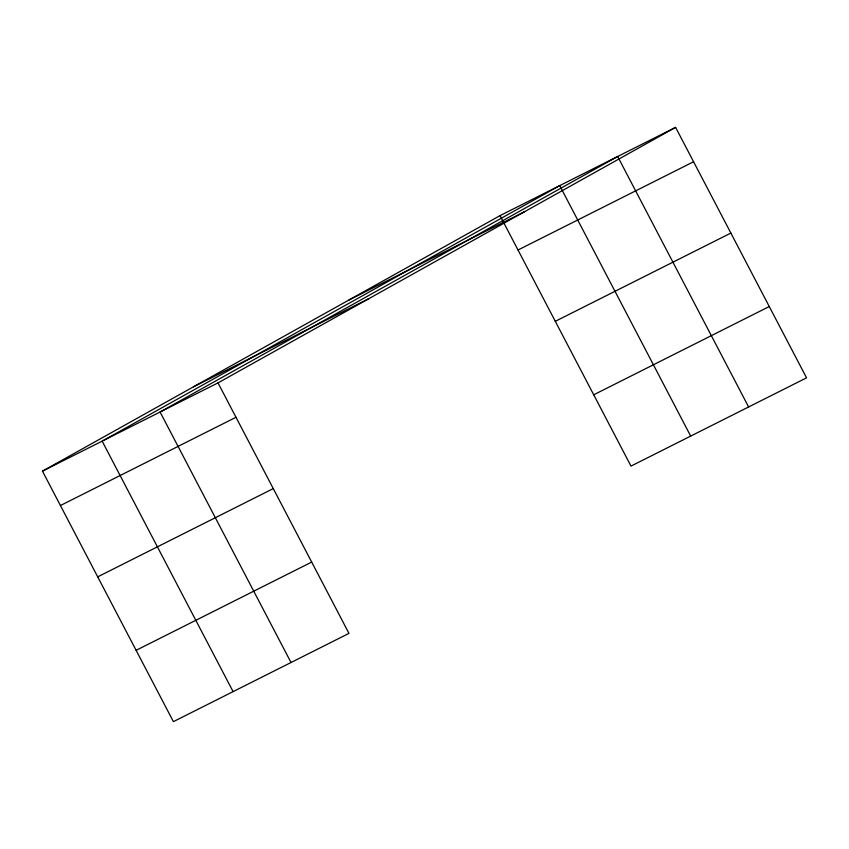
<?xml version="1.0" encoding="UTF-8"?>
<svg xmlns="http://www.w3.org/2000/svg" width="849" height="849" viewBox="0 0 849 849"><rect width="100%" height="100%" fill="white"/><g stroke="black" fill="none" stroke-linecap="round" stroke-linejoin="round"><path stroke-width="1.27" d="M675.602 127.361L218.013 382.899L348.96 633.375L173.398 721.639L42.45 471.153L500.04 215.625L675.602 127.361L806.55 377.847L630.987 466.101L500.04 215.625M349.035 299.952L524.597 211.688M193.455 386.826L369.018 298.572M42.45 471.153L218.013 382.899M518.017 250.009L693.58 161.745M60.428 505.537L235.99 417.284M555.299 321.315L730.862 233.061M97.709 576.853L273.272 488.589M593.706 394.796L769.268 306.531M136.116 650.323L311.679 562.07M748.616 406.968L617.669 156.492L160.079 412.02L291.027 662.507M690.683 436.099L559.735 185.613L102.145 441.151L233.093 691.627"/></g></svg>
